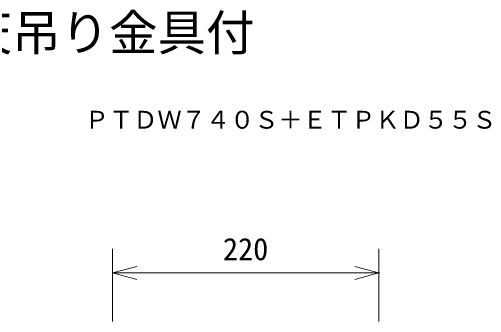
# Model space of a CAD drawing. Units: millimetres, scale not verified. Extents: x -62 to 63, y -56 to 57.
# Drawn here: x 16.3 to 56.08, y 31.01 to 56.8 of the extents above; entities that cross this region are included whole.
import ezdxf
from ezdxf.enums import TextEntityAlignment as Align

# ---------------------------------------------------------------- set-up
doc = ezdxf.new("R2010")
doc.units = ezdxf.units.MM
doc.header["$LTSCALE"] = 0.125
doc.header["$PDMODE"] = 32
doc.header["$PDSIZE"] = 0.0625
doc.layers.add('0-0_0', color=7, linetype='Continuous', lineweight=9)
doc.layers.add('0-6_SUNPO', color=7, linetype='Continuous', lineweight=9)
for name, color, linetype in [('0-2_MOJI1', 7, 'Continuous'), ('0-4_TOUROKU', 7, 'Continuous'), ('0-7_Defpoints', 7, 'Continuous')]:
    doc.layers.add(name, color=color, linetype=linetype)
doc.styles.add('ＭＳ ゴシック', font='')
doc.styles.get('ＭＳ ゴシック').set_extended_font_data('MS Gothic')

# ---------------------------------------------------------------- blocks, each defined once
blk = doc.blocks.new('_OPEN30')
at = {"layer": '0-0_0'}
blk.add_line((0, 0), (-1, 0), dxfattribs=at)
blk.add_lwpolyline([(-1, 0.26795), (0, 0), (-1, -0.26795)], dxfattribs=at)
blk = doc.blocks.new('D12')
at = {"layer": '0-6_SUNPO'}
for p, q in [((17.9723, 32.639), (17.9723, 38.639)), ((39.9723, 32.639), (39.9723, 38.639)), ((19.9723, 36.639), (37.9723, 36.639))]:
    blk.add_line(p, q, dxfattribs=at)
at = {"layer": '0-7_Defpoints'}
for p in [(39.9723, 36.639), (17.9723, 30.639), (39.9723, 30.639)]:
    blk.add_point(p, dxfattribs=at)
at = {"layer": '0-6_SUNPO', "xscale": 2, "yscale": 2, "rotation": 180}
blk.add_blockref('_OPEN30', (17.9723, 36.639), dxfattribs=at)
at = {"layer": '0-6_SUNPO', "xscale": 2, "yscale": 2}
blk.add_blockref('_OPEN30', (39.9723, 36.639), dxfattribs=at)
at = {"layer": '0-6_SUNPO', "style": 'ＭＳ ゴシック'}
blk.add_text('220', height=1.833, dxfattribs=at).set_placement((27.0973, 37.139), align=Align.BOTTOM_LEFT)

msp = doc.modelspace()

# ---------------------------------------------------------------- block references
at = {"layer": '0-6_SUNPO'}
msp.add_blockref('D12', (6.8172, -1.5542), dxfattribs=at)

# ---------------------------------------------------------------- texts
at = {"layer": '0-2_MOJI1', "style": 'ＭＳ ゴシック'}
msp.add_text('ＤＬＰ方式プロジェクター天吊り金具付', height=2.933, dxfattribs=at).set_placement((-35.4985, 52.5441), align=Align.BOTTOM_LEFT)
at = {"layer": '0-4_TOUROKU', "style": 'ＭＳ ゴシック'}
msp.add_text('ＰＴＤＷ７４０Ｓ＋ＥＴＰＫＤ５５Ｓ', height=1.466, dxfattribs=at).set_placement((22.5014, 46.5441), align=Align.BOTTOM_LEFT)

doc.saveas('drawing.dxf')
